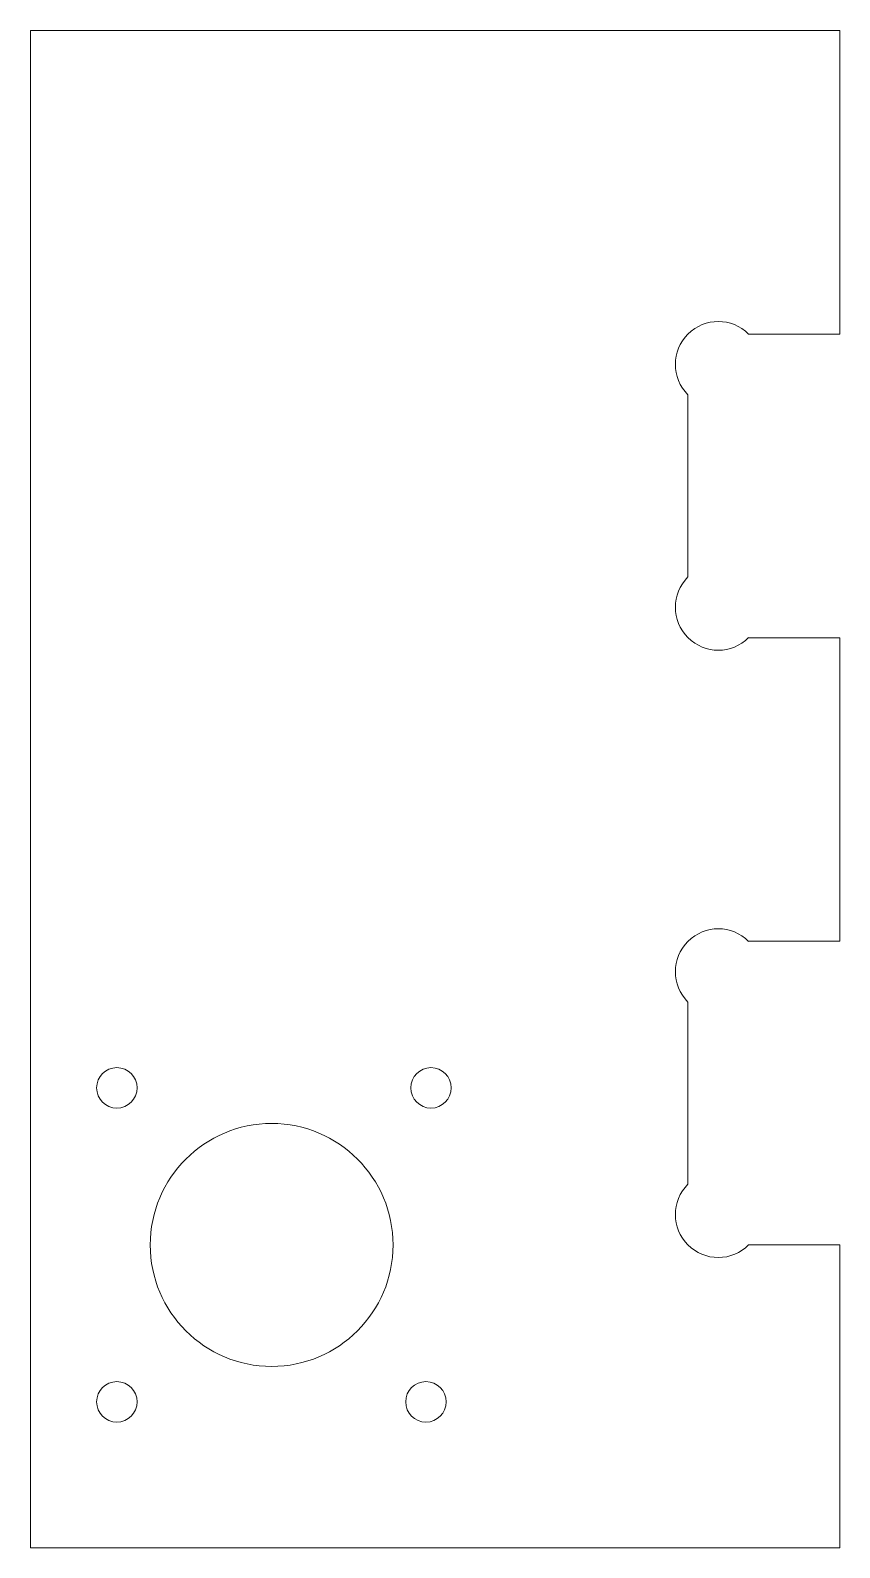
# Model space of a CAD drawing. Header units: millimetres. Extents: x -73 to 7, y -77 to 73.
import ezdxf

# ---------------------------------------------------------------- set-up
doc = ezdxf.new("R2010")
doc.units = ezdxf.units.MM
doc.header["$MEASUREMENT"] = 0

msp = doc.modelspace()

# ---------------------------------------------------------------- linework, layer by layer
at = {"color": 7, "linetype": 'Continuous', "lineweight": 15, "true_color": 0xffffff}
for p, q in [((-72.85, -76.81), (-72.85, 73.1)), ((-72.85, 73.1), (7.15, 73.1)), ((7.15, 73.1), (7.15, 43.1)), ((7.15, 43.1), (-1.85, 43.1)), ((-7.85, 37.1), (-7.85, 19.1)), ((-1.85, 13.1), (7.15, 13.1)), ((7.15, 13.1), (7.15, -16.9)), ((-7.85, -16.9), (-7.85, -16.9)), ((-7.85, -16.9), (-7.85, -16.9)), ((7.15, -16.9), (-1.85, -16.9)), ((-7.85, -22.9), (-7.85, -40.9)), ((-1.85, -46.9), (7.15, -46.9)), ((7.15, -46.9), (7.15, -76.81)), ((7.15, -76.81), (-72.85, -76.81))]:
    msp.add_line(p, q, dxfattribs=at)
for centre, radius in [((-64.3, -31.38), 2), ((-33.25, -31.38), 2), ((-49, -46.9), 12), ((-64.3, -62.4), 2), ((-33.75, -62.4), 2)]:
    msp.add_circle(centre, radius, dxfattribs=at)
for centre, start, end in [((-4.85, 40.1), 45, 135), ((-4.85, 40.1), 135, 225), ((-4.85, 16.1), 135, 225), ((-4.85, 16.1), 225, 315), ((-4.85, -19.9), 44.9997, 224.9997), ((-4.85, -43.9), 135.0002, 224.9998), ((-4.85, -43.9), 224.9998, 315)]:
    msp.add_arc(centre, 4.24, start, end, dxfattribs=at)

doc.saveas('drawing.dxf')
